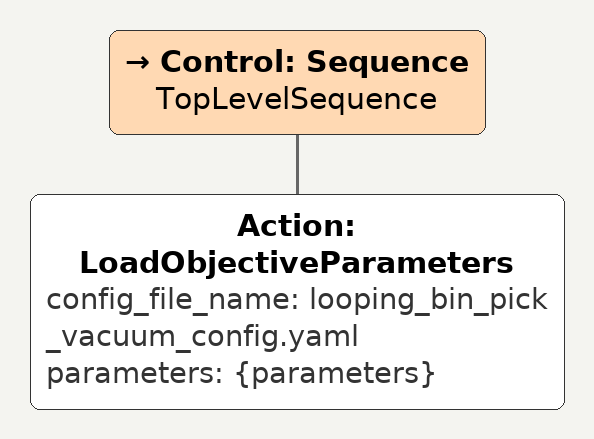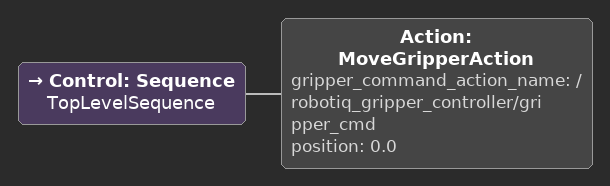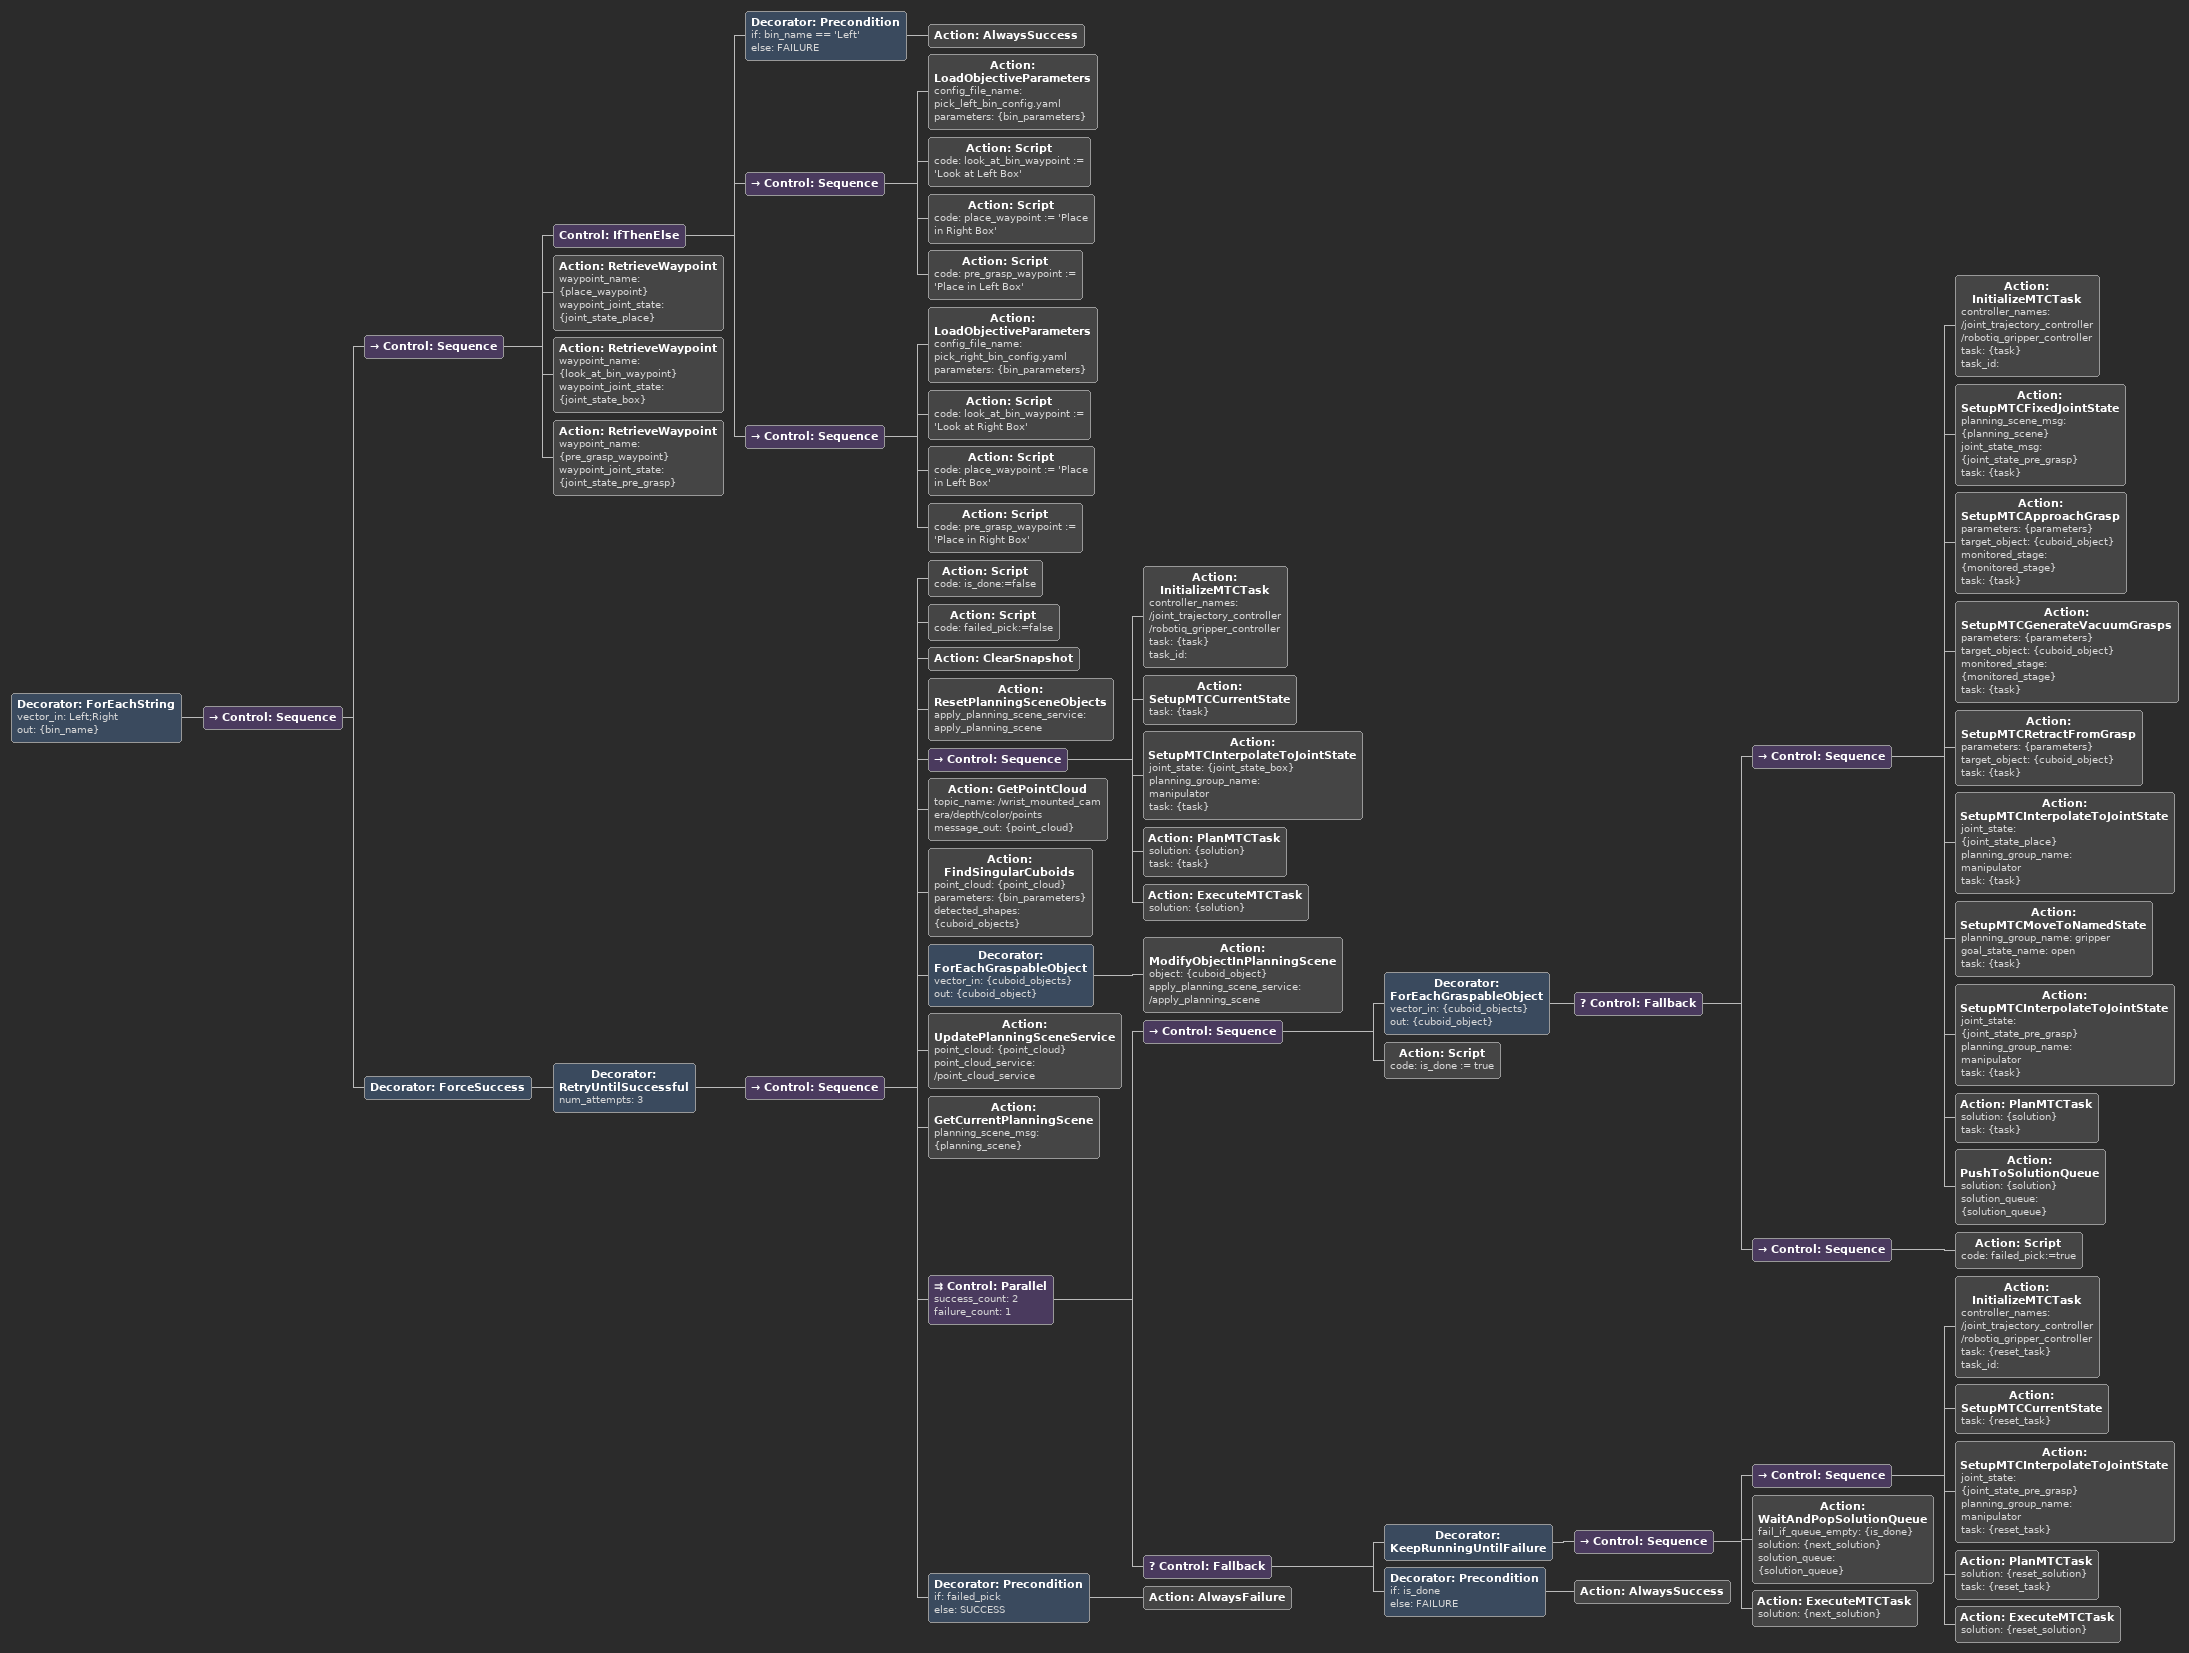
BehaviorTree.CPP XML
<Control ID="Sequence" name="TopLevelSequence">
  <Action ID="LoadObjectiveParameters" config_file_name="looping_bin_pick_vacuum_config.yaml" parameters="{parameters}"/>
</Control>

<Control ID="Sequence" name="TopLevelSequence">
  <Action ID="MoveGripperAction" gripper_command_action_name="/robotiq_gripper_controller/gripper_cmd" position="0.0"/>
</Control>

<Decorator ID="ForEachString" vector_in="Left;Right" out="{bin_name}">
  <Control ID="Sequence">
    <Control ID="Sequence">
      <Control ID="IfThenElse">
        <Decorator ID="Precondition" if="bin_name == 'Left'" else="FAILURE">
          <Action ID="AlwaysSuccess"/>
        </Decorator>
        <Control ID="Sequence">
          <Action ID="LoadObjectiveParameters" config_file_name="pick_left_bin_config.yaml" parameters="{bin_parameters}"/>
          <Action ID="Script" code="look_at_bin_waypoint := 'Look at Left Box'"/>
          <Action ID="Script" code="place_waypoint := 'Place in Right Box'"/>
          <Action ID="Script" code="pre_grasp_waypoint := 'Place in Left Box'"/>
        </Control>
        <Control ID="Sequence">
          <Action ID="LoadObjectiveParameters" config_file_name="pick_right_bin_config.yaml" parameters="{bin_parameters}"/>
          <Action ID="Script" code="look_at_bin_waypoint := 'Look at Right Box'"/>
          <Action ID="Script" code="place_waypoint := 'Place in Left Box'"/>
          <Action ID="Script" code="pre_grasp_waypoint := 'Place in Right Box'"/>
        </Control>
      </Control>
      <Action ID="RetrieveWaypoint" waypoint_name="{place_waypoint}" waypoint_joint_state="{joint_state_place}"/>
      <Action ID="RetrieveWaypoint" waypoint_name="{look_at_bin_waypoint}" waypoint_joint_state="{joint_state_box}"/>
      <Action ID="RetrieveWaypoint" waypoint_name="{pre_grasp_waypoint}" waypoint_joint_state="{joint_state_pre_grasp}"/>
    </Control>
    <Decorator ID="ForceSuccess">
      <Decorator ID="RetryUntilSuccessful" num_attempts="3">
        <Control ID="Sequence">
          <Action ID="Script" code="is_done:=false"/>
          <Action ID="Script" code="failed_pick:=false"/>
          <Action ID="ClearSnapshot"/>
          <Action ID="ResetPlanningSceneObjects" apply_planning_scene_service="apply_planning_scene"/>
          <Control ID="Sequence">
            <Action ID="InitializeMTCTask" controller_names="/joint_trajectory_controller /robotiq_gripper_controller" task="{task}" task_id=""/>
            <Action ID="SetupMTCCurrentState" task="{task}"/>
            <Action ID="SetupMTCInterpolateToJointState" joint_state="{joint_state_box}" planning_group_name="manipulator" task="{task}"/>
            <Action ID="PlanMTCTask" solution="{solution}" task="{task}"/>
            <Action ID="ExecuteMTCTask" solution="{solution}"/>
          </Control>
          <Action ID="GetPointCloud" topic_name="/wrist_mounted_camera/depth/color/points" message_out="{point_cloud}"/>
          <Action ID="FindSingularCuboids" point_cloud="{point_cloud}" parameters="{bin_parameters}" detected_shapes="{cuboid_objects}"/>
          <Decorator ID="ForEachGraspableObject" vector_in="{cuboid_objects}" out="{cuboid_object}">
            <Action ID="ModifyObjectInPlanningScene" object="{cuboid_object}" apply_planning_scene_service="/apply_planning_scene"/>
          </Decorator>
          <Action ID="UpdatePlanningSceneService" point_cloud="{point_cloud}" point_cloud_service="/point_cloud_service"/>
          <Action ID="GetCurrentPlanningScene" planning_scene_msg="{planning_scene}"/>
          <Control ID="Parallel" success_count="2" failure_count="1">
            <Control ID="Sequence">
              <Decorator ID="ForEachGraspableObject" vector_in="{cuboid_objects}" out="{cuboid_object}">
                <Control ID="Fallback">
                  <Control ID="Sequence">
                    <Action ID="InitializeMTCTask" controller_names="/joint_trajectory_controller /robotiq_gripper_controller" task="{task}" task_id=""/>
                    <Action ID="SetupMTCFixedJointState" planning_scene_msg="{planning_scene}" joint_state_msg="{joint_state_pre_grasp}" task="{task}"/>
                    <Action ID="SetupMTCApproachGrasp" parameters="{parameters}" target_object="{cuboid_object}" monitored_stage="{monitored_stage}" task="{task}"/>
                    <Action ID="SetupMTCGenerateVacuumGrasps" parameters="{parameters}" target_object="{cuboid_object}" monitored_stage="{monitored_stage}" task="{task}"/>
                    <Action ID="SetupMTCRetractFromGrasp" parameters="{parameters}" target_object="{cuboid_object}" task="{task}"/>
                    <Action ID="SetupMTCInterpolateToJointState" joint_state="{joint_state_place}" planning_group_name="manipulator" task="{task}"/>
                    <Action ID="SetupMTCMoveToNamedState" planning_group_name="gripper" goal_state_name="open" task="{task}"/>
                    <Action ID="SetupMTCInterpolateToJointState" joint_state="{joint_state_pre_grasp}" planning_group_name="manipulator" task="{task}"/>
                    <Action ID="PlanMTCTask" solution="{solution}" task="{task}"/>
                    <Action ID="PushToSolutionQueue" solution="{solution}" solution_queue="{solution_queue}"/>
                  </Control>
                  <Control ID="Sequence">
                    <Action ID="Script" code="failed_pick:=true"/>
                  </Control>
                </Control>
              </Decorator>
              <Action ID="Script" code="is_done := true"/>
            </Control>
            <Control ID="Fallback">
              <Decorator ID="KeepRunningUntilFailure">
                <Control ID="Sequence">
                  <Control ID="Sequence">
                    <Action ID="InitializeMTCTask" controller_names="/joint_trajectory_controller /robotiq_gripper_controller" task="{reset_task}" task_id=""/>
                    <Action ID="SetupMTCCurrentState" task="{reset_task}"/>
                    <Action ID="SetupMTCInterpolateToJointState" joint_state="{joint_state_pre_grasp}" planning_group_name="manipulator" task="{reset_task}"/>
                    <Action ID="PlanMTCTask" solution="{reset_solution}" task="{reset_task}"/>
                    <Action ID="ExecuteMTCTask" solution="{reset_solution}"/>
                  </Control>
                  <Action ID="WaitAndPopSolutionQueue" fail_if_queue_empty="{is_done}" solution="{next_solution}" solution_queue="{solution_queue}"/>
                  <Action ID="ExecuteMTCTask" solution="{next_solution}"/>
                </Control>
              </Decorator>
              <Decorator ID="Precondition" if="is_done" else="FAILURE">
                <Action ID="AlwaysSuccess"/>
              </Decorator>
            </Control>
          </Control>
          <Decorator ID="Precondition" if="failed_pick" else="SUCCESS">
            <Action ID="AlwaysFailure"/>
          </Decorator>
        </Control>
      </Decorator>
    </Decorator>
  </Control>
</Decorator>
